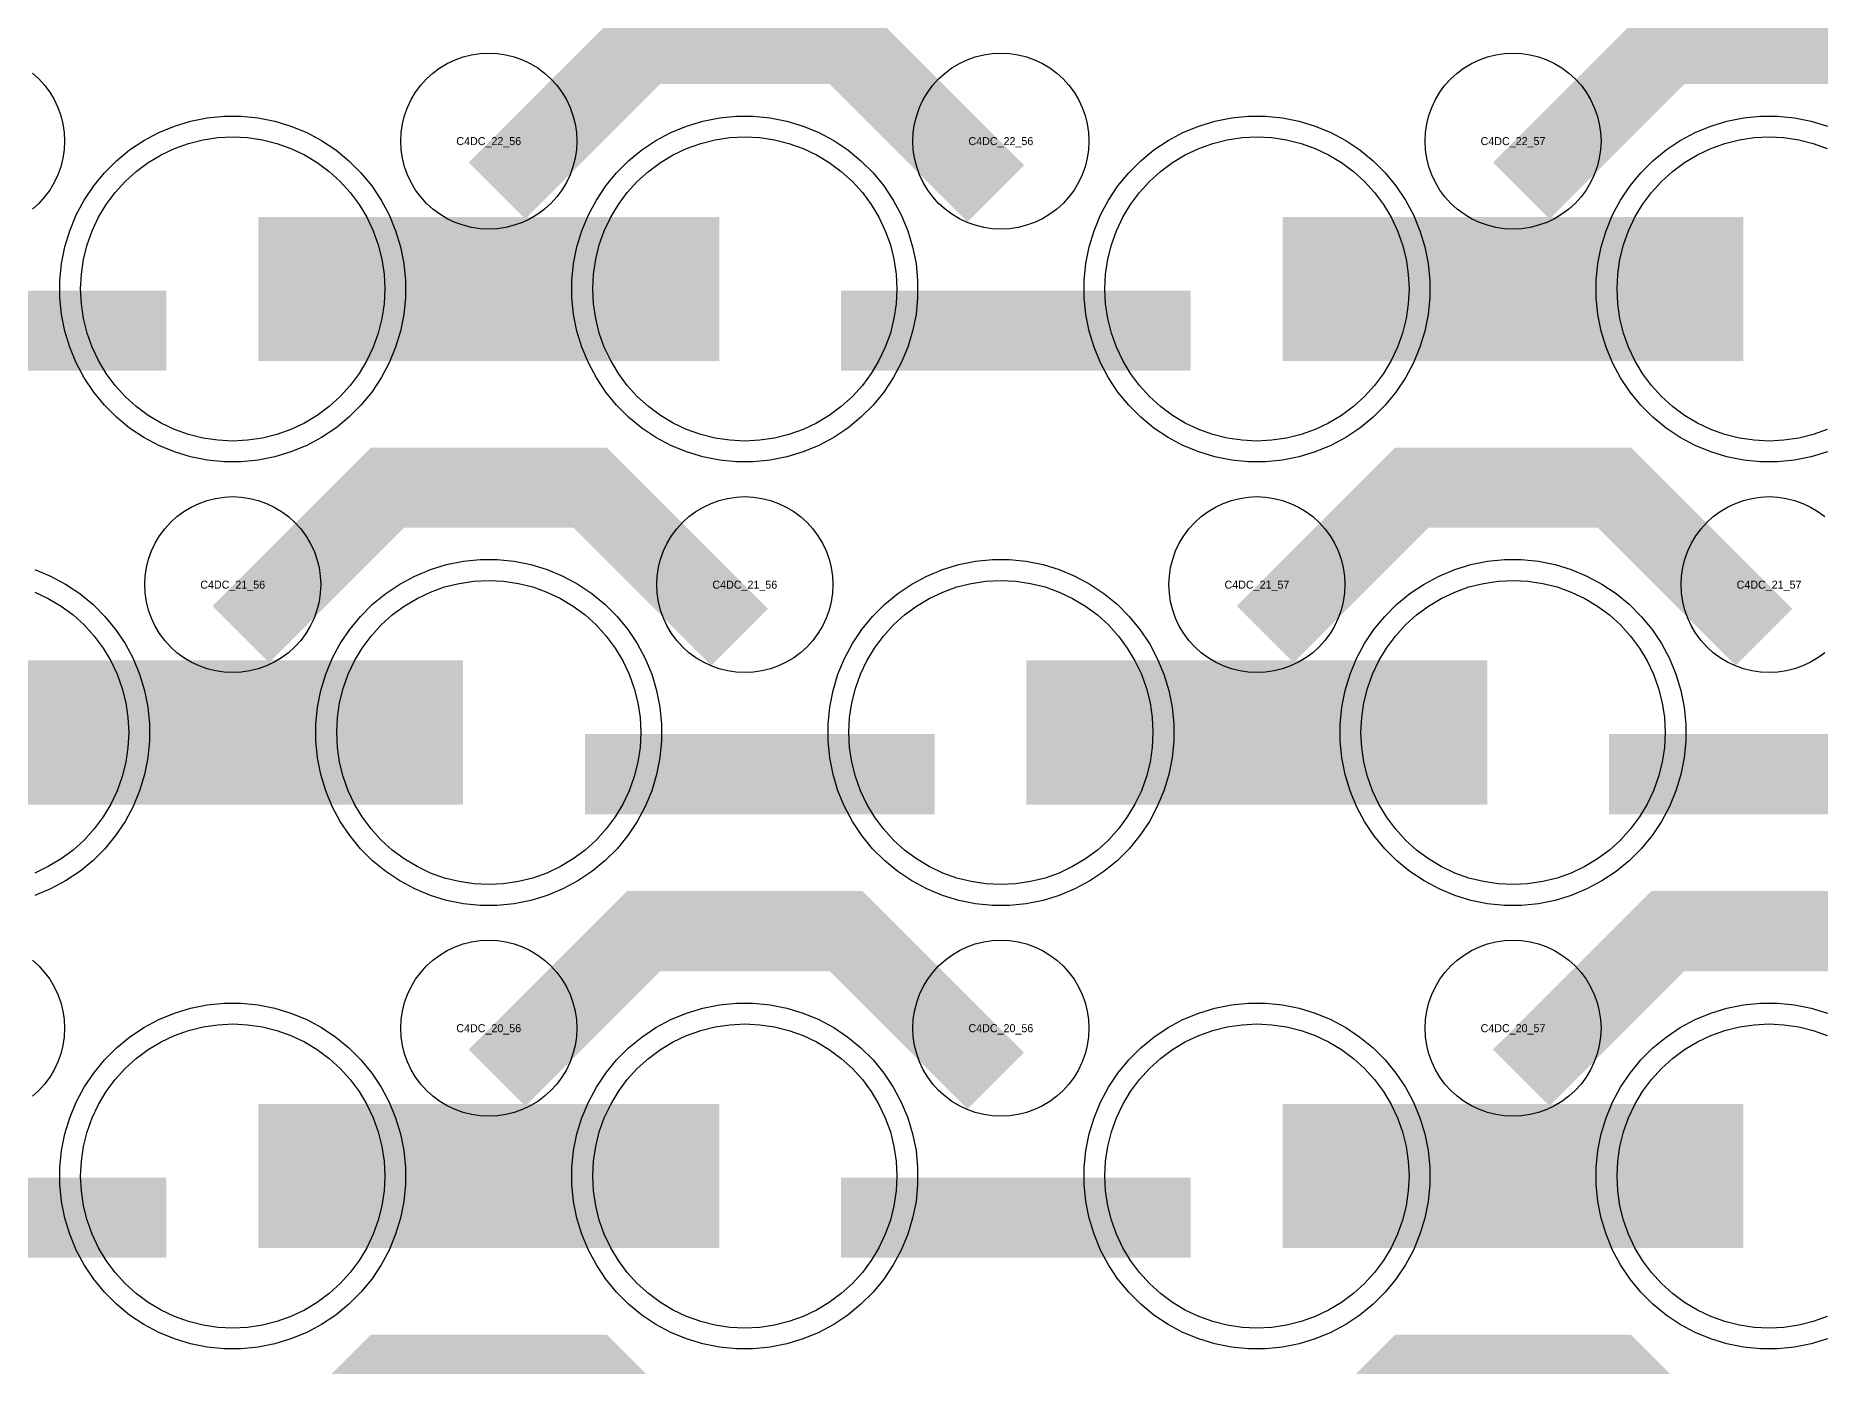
# Model space of a CAD drawing. Extents: x -11880 to 11880, y -14992 to 14992.
# Drawn here: x 5858 to 6416, y -12128 to -11712 of the extents above; entities that cross this region are included whole.
import ezdxf
from ezdxf.enums import TextEntityAlignment as Align

# ---------------------------------------------------------------- set-up
doc = ezdxf.new("R2010")
doc.units = 0
doc.header["$MEASUREMENT"] = 0
for name, color, linetype in [('GDS_775_DT_237', 138, 'CONTINUOUS'), ('RDL1_FS', 34, 'CONTINUOUS'), ('RDL_BS', 160, 'CONTINUOUS')]:
    doc.layers.add(name, color=color, linetype=linetype)

msp = doc.modelspace()

# ---------------------------------------------------------------- linework, layer by layer
at = {"layer": 'RDL1_FS'}
for points in [[(5920, -11838.664), (5915.343, -11838.435), (5910.732, -11837.751), (5906.209, -11836.619), (5901.819, -11835.047), (5897.605, -11833.055), (5893.605, -11830.657), (5889.86, -11827.879), (5886.406, -11824.749), (5883.276, -11821.295), (5880.498, -11817.55), (5878.1, -11813.55), (5876.108, -11809.336), (5874.536, -11804.946), (5873.404, -11800.423), (5872.72, -11795.812), (5872.491, -11791.155), (5872.72, -11786.498), (5873.404, -11781.887), (5874.536, -11777.364), (5876.108, -11772.974), (5878.1, -11768.76), (5880.498, -11764.76), (5883.276, -11761.015), (5886.406, -11757.561), (5889.86, -11754.431), (5893.605, -11751.653), (5897.605, -11749.255), (5901.819, -11747.263), (5906.209, -11745.691), (5910.732, -11744.559), (5915.343, -11743.875), (5920, -11743.646), (5924.657, -11743.875), (5929.268, -11744.559), (5933.791, -11745.691), (5938.181, -11747.263), (5942.395, -11749.255), (5946.395, -11751.653), (5950.14, -11754.431), (5953.594, -11757.561), (5956.724, -11761.015), (5959.502, -11764.76), (5961.9, -11768.76), (5963.892, -11772.974), (5965.464, -11777.364), (5966.596, -11781.887), (5967.28, -11786.498), (5967.509, -11791.155), (5967.28, -11795.812), (5966.596, -11800.423), (5965.464, -11804.946), (5963.892, -11809.336), (5961.9, -11813.55), (5959.502, -11817.55), (5956.724, -11821.295), (5953.594, -11824.749), (5950.14, -11827.879), (5946.395, -11830.657), (5942.395, -11833.055), (5938.181, -11835.047), (5933.791, -11836.619), (5929.268, -11837.751), (5924.657, -11838.435)], [(6080, -11838.664), (6075.343, -11838.435), (6070.732, -11837.751), (6066.209, -11836.619), (6061.819, -11835.047), (6057.605, -11833.055), (6053.605, -11830.657), (6049.86, -11827.879), (6046.406, -11824.749), (6043.276, -11821.295), (6040.498, -11817.55), (6038.1, -11813.55), (6036.108, -11809.336), (6034.536, -11804.946), (6033.404, -11800.423), (6032.72, -11795.812), (6032.491, -11791.155), (6032.72, -11786.498), (6033.404, -11781.887), (6034.536, -11777.364), (6036.108, -11772.974), (6038.1, -11768.76), (6040.498, -11764.76), (6043.276, -11761.015), (6046.406, -11757.561), (6049.86, -11754.431), (6053.605, -11751.653), (6057.605, -11749.255), (6061.819, -11747.263), (6066.209, -11745.691), (6070.732, -11744.559), (6075.343, -11743.875), (6080, -11743.646), (6084.657, -11743.875), (6089.268, -11744.559), (6093.791, -11745.691), (6098.181, -11747.263), (6102.395, -11749.255), (6106.395, -11751.653), (6110.14, -11754.431), (6113.594, -11757.561), (6116.724, -11761.015), (6119.502, -11764.76), (6121.9, -11768.76), (6123.892, -11772.974), (6125.464, -11777.364), (6126.596, -11781.887), (6127.28, -11786.498), (6127.509, -11791.155), (6127.28, -11795.812), (6126.596, -11800.423), (6125.464, -11804.946), (6123.892, -11809.336), (6121.9, -11813.55), (6119.502, -11817.55), (6116.724, -11821.295), (6113.594, -11824.749), (6110.14, -11827.879), (6106.395, -11830.657), (6102.395, -11833.055), (6098.181, -11835.047), (6093.791, -11836.619), (6089.268, -11837.751), (6084.657, -11838.435)], [(6240, -11838.664), (6235.343, -11838.435), (6230.732, -11837.751), (6226.209, -11836.619), (6221.819, -11835.047), (6217.605, -11833.055), (6213.605, -11830.657), (6209.86, -11827.879), (6206.406, -11824.749), (6203.276, -11821.295), (6200.498, -11817.55), (6198.1, -11813.55), (6196.108, -11809.336), (6194.536, -11804.946), (6193.404, -11800.423), (6192.72, -11795.812), (6192.491, -11791.155), (6192.72, -11786.498), (6193.404, -11781.887), (6194.536, -11777.364), (6196.108, -11772.974), (6198.1, -11768.76), (6200.498, -11764.76), (6203.276, -11761.015), (6206.406, -11757.561), (6209.86, -11754.431), (6213.605, -11751.653), (6217.605, -11749.255), (6221.819, -11747.263), (6226.209, -11745.691), (6230.732, -11744.559), (6235.343, -11743.875), (6240, -11743.646), (6244.657, -11743.875), (6249.268, -11744.559), (6253.791, -11745.691), (6258.181, -11747.263), (6262.395, -11749.255), (6266.395, -11751.653), (6270.14, -11754.431), (6273.594, -11757.561), (6276.724, -11761.015), (6279.502, -11764.76), (6281.9, -11768.76), (6283.892, -11772.974), (6285.464, -11777.364), (6286.596, -11781.887), (6287.28, -11786.498), (6287.509, -11791.155), (6287.28, -11795.812), (6286.596, -11800.423), (6285.464, -11804.946), (6283.892, -11809.336), (6281.9, -11813.55), (6279.502, -11817.55), (6276.724, -11821.295), (6273.594, -11824.749), (6270.14, -11827.879), (6266.395, -11830.657), (6262.395, -11833.055), (6258.181, -11835.047), (6253.791, -11836.619), (6249.268, -11837.751), (6244.657, -11838.435)], [(5920, -12115.794), (5915.343, -12115.565), (5910.732, -12114.881), (5906.209, -12113.749), (5901.819, -12112.177), (5897.605, -12110.185), (5893.605, -12107.787), (5889.86, -12105.009), (5886.406, -12101.879), (5883.276, -12098.425), (5880.498, -12094.68), (5878.1, -12090.68), (5876.108, -12086.466), (5874.536, -12082.076), (5873.404, -12077.553), (5872.72, -12072.942), (5872.491, -12068.285), (5872.72, -12063.628), (5873.404, -12059.017), (5874.536, -12054.494), (5876.108, -12050.104), (5878.1, -12045.89), (5880.498, -12041.89), (5883.276, -12038.145), (5886.406, -12034.691), (5889.86, -12031.561), (5893.605, -12028.783), (5897.605, -12026.385), (5901.819, -12024.393), (5906.209, -12022.821), (5910.732, -12021.689), (5915.343, -12021.005), (5920, -12020.776), (5924.657, -12021.005), (5929.268, -12021.689), (5933.791, -12022.821), (5938.181, -12024.393), (5942.395, -12026.385), (5946.395, -12028.783), (5950.14, -12031.561), (5953.594, -12034.691), (5956.724, -12038.145), (5959.502, -12041.89), (5961.9, -12045.89), (5963.892, -12050.104), (5965.464, -12054.494), (5966.596, -12059.017), (5967.28, -12063.628), (5967.509, -12068.285), (5967.28, -12072.942), (5966.596, -12077.553), (5965.464, -12082.076), (5963.892, -12086.466), (5961.9, -12090.68), (5959.502, -12094.68), (5956.724, -12098.425), (5953.594, -12101.879), (5950.14, -12105.009), (5946.395, -12107.787), (5942.395, -12110.185), (5938.181, -12112.177), (5933.791, -12113.749), (5929.268, -12114.881), (5924.657, -12115.565)], [(6080, -12115.794), (6075.343, -12115.565), (6070.732, -12114.881), (6066.209, -12113.749), (6061.819, -12112.177), (6057.605, -12110.185), (6053.605, -12107.787), (6049.86, -12105.009), (6046.406, -12101.879), (6043.276, -12098.425), (6040.498, -12094.68), (6038.1, -12090.68), (6036.108, -12086.466), (6034.536, -12082.076), (6033.404, -12077.553), (6032.72, -12072.942), (6032.491, -12068.285), (6032.72, -12063.628), (6033.404, -12059.017), (6034.536, -12054.494), (6036.108, -12050.104), (6038.1, -12045.89), (6040.498, -12041.89), (6043.276, -12038.145), (6046.406, -12034.691), (6049.86, -12031.561), (6053.605, -12028.783), (6057.605, -12026.385), (6061.819, -12024.393), (6066.209, -12022.821), (6070.732, -12021.689), (6075.343, -12021.005), (6080, -12020.776), (6084.657, -12021.005), (6089.268, -12021.689), (6093.791, -12022.821), (6098.181, -12024.393), (6102.395, -12026.385), (6106.395, -12028.783), (6110.14, -12031.561), (6113.594, -12034.691), (6116.724, -12038.145), (6119.502, -12041.89), (6121.9, -12045.89), (6123.892, -12050.104), (6125.464, -12054.494), (6126.596, -12059.017), (6127.28, -12063.628), (6127.509, -12068.285), (6127.28, -12072.942), (6126.596, -12077.553), (6125.464, -12082.076), (6123.892, -12086.466), (6121.9, -12090.68), (6119.502, -12094.68), (6116.724, -12098.425), (6113.594, -12101.879), (6110.14, -12105.009), (6106.395, -12107.787), (6102.395, -12110.185), (6098.181, -12112.177), (6093.791, -12113.749), (6089.268, -12114.881), (6084.657, -12115.565)], [(6240, -12115.794), (6235.343, -12115.565), (6230.732, -12114.881), (6226.209, -12113.749), (6221.819, -12112.177), (6217.605, -12110.185), (6213.605, -12107.787), (6209.86, -12105.009), (6206.406, -12101.879), (6203.276, -12098.425), (6200.498, -12094.68), (6198.1, -12090.68), (6196.108, -12086.466), (6194.536, -12082.076), (6193.404, -12077.553), (6192.72, -12072.942), (6192.491, -12068.285), (6192.72, -12063.628), (6193.404, -12059.017), (6194.536, -12054.494), (6196.108, -12050.104), (6198.1, -12045.89), (6200.498, -12041.89), (6203.276, -12038.145), (6206.406, -12034.691), (6209.86, -12031.561), (6213.605, -12028.783), (6217.605, -12026.385), (6221.819, -12024.393), (6226.209, -12022.821), (6230.732, -12021.689), (6235.343, -12021.005), (6240, -12020.776), (6244.657, -12021.005), (6249.268, -12021.689), (6253.791, -12022.821), (6258.181, -12024.393), (6262.395, -12026.385), (6266.395, -12028.783), (6270.14, -12031.561), (6273.594, -12034.691), (6276.724, -12038.145), (6279.502, -12041.89), (6281.9, -12045.89), (6283.892, -12050.104), (6285.464, -12054.494), (6286.596, -12059.017), (6287.28, -12063.628), (6287.509, -12068.285), (6287.28, -12072.942), (6286.596, -12077.553), (6285.464, -12082.076), (6283.892, -12086.466), (6281.9, -12090.68), (6279.502, -12094.68), (6276.724, -12098.425), (6273.594, -12101.879), (6270.14, -12105.009), (6266.395, -12107.787), (6262.395, -12110.185), (6258.181, -12112.177), (6253.791, -12113.749), (6249.268, -12114.881), (6244.657, -12115.565)]]:
    msp.add_lwpolyline(points, close=True, dxfattribs=at)
for points in [[(6418.181, -11835.047), (6413.791, -11836.619), (6409.268, -11837.751), (6404.657, -11838.435), (6400, -11838.664), (6395.343, -11838.435), (6390.732, -11837.751), (6386.209, -11836.619), (6381.819, -11835.047), (6377.605, -11833.055), (6373.605, -11830.657), (6369.86, -11827.879), (6366.406, -11824.749), (6363.276, -11821.295), (6360.498, -11817.55), (6358.1, -11813.55), (6356.108, -11809.336), (6354.536, -11804.946), (6353.404, -11800.423), (6352.72, -11795.812), (6352.491, -11791.155), (6352.72, -11786.498), (6353.404, -11781.887), (6354.536, -11777.364), (6356.108, -11772.974), (6358.1, -11768.76), (6360.498, -11764.76), (6363.276, -11761.015), (6366.406, -11757.561), (6369.86, -11754.431), (6373.605, -11751.653), (6377.605, -11749.255), (6381.819, -11747.263), (6386.209, -11745.691), (6390.732, -11744.559), (6395.343, -11743.875), (6400, -11743.646), (6404.657, -11743.875), (6409.268, -11744.559), (6413.791, -11745.691), (6418.181, -11747.263)], [(6418.181, -12112.177), (6413.791, -12113.749), (6409.268, -12114.881), (6404.657, -12115.565), (6400, -12115.794), (6395.343, -12115.565), (6390.732, -12114.881), (6386.209, -12113.749), (6381.819, -12112.177), (6377.605, -12110.185), (6373.605, -12107.787), (6369.86, -12105.009), (6366.406, -12101.879), (6363.276, -12098.425), (6360.498, -12094.68), (6358.1, -12090.68), (6356.108, -12086.466), (6354.536, -12082.076), (6353.404, -12077.553), (6352.72, -12072.942), (6352.491, -12068.285), (6352.72, -12063.628), (6353.404, -12059.017), (6354.536, -12054.494), (6356.108, -12050.104), (6358.1, -12045.89), (6360.498, -12041.89), (6363.276, -12038.145), (6366.406, -12034.691), (6369.86, -12031.561), (6373.605, -12028.783), (6377.605, -12026.385), (6381.819, -12024.393), (6386.209, -12022.821), (6390.732, -12021.689), (6395.343, -12021.005), (6400, -12020.776), (6404.657, -12021.005), (6409.268, -12021.689), (6413.791, -12022.821), (6418.181, -12024.393)]]:
    msp.add_lwpolyline(points, dxfattribs=at)
for points in [[(5928.002, -11791.155, 45, 45, 0), (6000.002, -11791.155, 45, 45, 0)], [(6000.002, -11791.155, 45, 45, 0), (6072.002, -11791.155, 45, 45, 0)], [(6248.002, -11791.155, 45, 45, 0), (6320.002, -11791.155, 45, 45, 0)], [(6320.002, -11791.155, 45, 45, 0), (6392.002, -11791.155, 45, 45, 0)], [(5928.002, -12068.285, 45, 45, 0), (6000.002, -12068.285, 45, 45, 0)], [(6000.002, -12068.285, 45, 45, 0), (6072.002, -12068.285, 45, 45, 0)], [(6248.002, -12068.285, 45, 45, 0), (6320.002, -12068.285, 45, 45, 0)], [(6320.002, -12068.285, 45, 45, 0), (6392.002, -12068.285, 45, 45, 0)]]:
    msp.add_lwpolyline(points, format="xyseb", dxfattribs=at)
at = {"layer": 'RDL1_FS', "color": 241, "true_color": 0xf7abae}
msp.add_lwpolyline([(5858.181, -11885.828), (5862.395, -11887.82), (5866.395, -11890.218), (5870.14, -11892.996), (5873.594, -11896.126), (5876.724, -11899.58), (5879.502, -11903.325), (5881.9, -11907.325), (5883.892, -11911.539), (5885.464, -11915.929), (5886.596, -11920.452), (5887.28, -11925.063), (5887.509, -11929.72), (5887.28, -11934.377), (5886.596, -11938.988), (5885.464, -11943.511), (5883.892, -11947.901), (5881.9, -11952.115), (5879.502, -11956.115), (5876.724, -11959.86), (5873.594, -11963.314), (5870.14, -11966.444), (5866.395, -11969.222), (5862.395, -11971.62), (5858.181, -11973.612)], dxfattribs=at)
for points in [[(6000, -11977.229), (5995.343, -11977), (5990.732, -11976.316), (5986.209, -11975.184), (5981.819, -11973.612), (5977.605, -11971.62), (5973.605, -11969.222), (5969.86, -11966.444), (5966.406, -11963.314), (5963.276, -11959.86), (5960.498, -11956.115), (5958.1, -11952.115), (5956.108, -11947.901), (5954.536, -11943.511), (5953.404, -11938.988), (5952.72, -11934.377), (5952.491, -11929.72), (5952.72, -11925.063), (5953.404, -11920.452), (5954.536, -11915.929), (5956.108, -11911.539), (5958.1, -11907.325), (5960.498, -11903.325), (5963.276, -11899.58), (5966.406, -11896.126), (5969.86, -11892.996), (5973.605, -11890.218), (5977.605, -11887.82), (5981.819, -11885.828), (5986.209, -11884.256), (5990.732, -11883.124), (5995.343, -11882.44), (6000, -11882.211), (6004.657, -11882.44), (6009.268, -11883.124), (6013.791, -11884.256), (6018.181, -11885.828), (6022.395, -11887.82), (6026.395, -11890.218), (6030.14, -11892.996), (6033.594, -11896.126), (6036.724, -11899.58), (6039.502, -11903.325), (6041.9, -11907.325), (6043.892, -11911.539), (6045.464, -11915.929), (6046.596, -11920.452), (6047.28, -11925.063), (6047.509, -11929.72), (6047.28, -11934.377), (6046.596, -11938.988), (6045.464, -11943.511), (6043.892, -11947.901), (6041.9, -11952.115), (6039.502, -11956.115), (6036.724, -11959.86), (6033.594, -11963.314), (6030.14, -11966.444), (6026.395, -11969.222), (6022.395, -11971.62), (6018.181, -11973.612), (6013.791, -11975.184), (6009.268, -11976.316), (6004.657, -11977)], [(6160, -11977.229), (6155.343, -11977), (6150.732, -11976.316), (6146.209, -11975.184), (6141.819, -11973.612), (6137.605, -11971.62), (6133.605, -11969.222), (6129.86, -11966.444), (6126.406, -11963.314), (6123.276, -11959.86), (6120.498, -11956.115), (6118.1, -11952.115), (6116.108, -11947.901), (6114.536, -11943.511), (6113.404, -11938.988), (6112.72, -11934.377), (6112.491, -11929.72), (6112.72, -11925.063), (6113.404, -11920.452), (6114.536, -11915.929), (6116.108, -11911.539), (6118.1, -11907.325), (6120.498, -11903.325), (6123.276, -11899.58), (6126.406, -11896.126), (6129.86, -11892.996), (6133.605, -11890.218), (6137.605, -11887.82), (6141.819, -11885.828), (6146.209, -11884.256), (6150.732, -11883.124), (6155.343, -11882.44), (6160, -11882.211), (6164.657, -11882.44), (6169.268, -11883.124), (6173.791, -11884.256), (6178.181, -11885.828), (6182.395, -11887.82), (6186.395, -11890.218), (6190.14, -11892.996), (6193.594, -11896.126), (6196.724, -11899.58), (6199.502, -11903.325), (6201.9, -11907.325), (6203.892, -11911.539), (6205.464, -11915.929), (6206.596, -11920.452), (6207.28, -11925.063), (6207.509, -11929.72), (6207.28, -11934.377), (6206.596, -11938.988), (6205.464, -11943.511), (6203.892, -11947.901), (6201.9, -11952.115), (6199.502, -11956.115), (6196.724, -11959.86), (6193.594, -11963.314), (6190.14, -11966.444), (6186.395, -11969.222), (6182.395, -11971.62), (6178.181, -11973.612), (6173.791, -11975.184), (6169.268, -11976.316), (6164.657, -11977)], [(6320, -11977.229), (6315.343, -11977), (6310.732, -11976.316), (6306.209, -11975.184), (6301.819, -11973.612), (6297.605, -11971.62), (6293.605, -11969.222), (6289.86, -11966.444), (6286.406, -11963.314), (6283.276, -11959.86), (6280.498, -11956.115), (6278.1, -11952.115), (6276.108, -11947.901), (6274.536, -11943.511), (6273.404, -11938.988), (6272.72, -11934.377), (6272.491, -11929.72), (6272.72, -11925.063), (6273.404, -11920.452), (6274.536, -11915.929), (6276.108, -11911.539), (6278.1, -11907.325), (6280.498, -11903.325), (6283.276, -11899.58), (6286.406, -11896.126), (6289.86, -11892.996), (6293.605, -11890.218), (6297.605, -11887.82), (6301.819, -11885.828), (6306.209, -11884.256), (6310.732, -11883.124), (6315.343, -11882.44), (6320, -11882.211), (6324.657, -11882.44), (6329.268, -11883.124), (6333.791, -11884.256), (6338.181, -11885.828), (6342.395, -11887.82), (6346.395, -11890.218), (6350.14, -11892.996), (6353.594, -11896.126), (6356.724, -11899.58), (6359.502, -11903.325), (6361.9, -11907.325), (6363.892, -11911.539), (6365.464, -11915.929), (6366.596, -11920.452), (6367.28, -11925.063), (6367.509, -11929.72), (6367.28, -11934.377), (6366.596, -11938.988), (6365.464, -11943.511), (6363.892, -11947.901), (6361.9, -11952.115), (6359.502, -11956.115), (6356.724, -11959.86), (6353.594, -11963.314), (6350.14, -11966.444), (6346.395, -11969.222), (6342.395, -11971.62), (6338.181, -11973.612), (6333.791, -11975.184), (6329.268, -11976.316), (6324.657, -11977)]]:
    msp.add_lwpolyline(points, close=True, dxfattribs=at)
for points in [[(5848.002, -11929.72, 45, 45, 0), (5920.002, -11929.72, 45, 45, 0)], [(5920.002, -11929.72, 45, 45, 0), (5992.002, -11929.72, 45, 45, 0)], [(6168.002, -11929.72, 45, 45, 0), (6240.002, -11929.72, 45, 45, 0)], [(6240.002, -11929.72, 45, 45, 0), (6312.002, -11929.72, 45, 45, 0)]]:
    msp.add_lwpolyline(points, format="xyseb", dxfattribs=at)
at = {"layer": 'RDL_BS'}
for points in [[(6002.562, -11760.469, 25, 25, 0), (6048.377, -11714.654, 25, 25, 0), (6081.93, -11714.654, 25, 25, 0)], [(6158.401, -11761.368, 25, 25, 0), (6111.687, -11714.654, 25, 25, 0), (6081.929, -11714.654, 25, 25, 0)], [(6322.562, -11760.469, 25, 25, 0), (6368.377, -11714.654, 25, 25, 0), (6401.93, -11714.654, 25, 25, 0)], [(6478.401, -11761.368, 25, 25, 0), (6431.687, -11714.654, 25, 25, 0), (6401.929, -11714.654, 25, 25, 0)], [(5790.016, -11804.168, 25, 25, 0), (5899.281, -11804.168, 25, 25, 0)], [(6110.016, -11804.168, 25, 25, 0), (6219.281, -11804.168, 25, 25, 0)], [(5922.562, -11899.034, 25, 25, 0), (5968.377, -11853.219, 25, 25, 0), (6001.93, -11853.219, 25, 25, 0)], [(6078.401, -11899.933, 25, 25, 0), (6031.687, -11853.219, 25, 25, 0), (6001.929, -11853.219, 25, 25, 0)], [(6242.562, -11899.034, 25, 25, 0), (6288.377, -11853.219, 25, 25, 0), (6321.93, -11853.219, 25, 25, 0)], [(6398.401, -11899.933, 25, 25, 0), (6351.687, -11853.219, 25, 25, 0), (6321.929, -11853.219, 25, 25, 0)], [(6002.562, -12037.599, 25, 25, 0), (6048.377, -11991.784, 25, 25, 0), (6081.93, -11991.784, 25, 25, 0)], [(6158.401, -12038.498, 25, 25, 0), (6111.687, -11991.784, 25, 25, 0), (6081.929, -11991.784, 25, 25, 0)], [(6322.562, -12037.599, 25, 25, 0), (6368.377, -11991.784, 25, 25, 0), (6401.93, -11991.784, 25, 25, 0)], [(6478.401, -12038.498, 25, 25, 0), (6431.687, -11991.784, 25, 25, 0), (6401.929, -11991.784, 25, 25, 0)], [(5790.016, -12081.298, 25, 25, 0), (5899.281, -12081.298, 25, 25, 0)], [(6110.016, -12081.298, 25, 25, 0), (6219.281, -12081.298, 25, 25, 0)], [(5922.562, -12176.159, 25, 25, 0), (5968.377, -12130.344, 25, 25, 0), (6001.93, -12130.344, 25, 25, 0)], [(6078.401, -12177.058, 25, 25, 0), (6031.687, -12130.344, 25, 25, 0), (6001.929, -12130.344, 25, 25, 0)], [(6242.562, -12176.159, 25, 25, 0), (6288.377, -12130.344, 25, 25, 0), (6321.93, -12130.344, 25, 25, 0)], [(6398.401, -12177.058, 25, 25, 0), (6351.687, -12130.344, 25, 25, 0), (6321.929, -12130.344, 25, 25, 0)]]:
    msp.add_lwpolyline(points, format="xyseb", dxfattribs=at)
for points in [[(6000, -11772.461), (5997.307, -11772.329), (5994.635, -11771.933), (5992.016, -11771.276), (5989.481, -11770.369), (5987.044, -11769.217), (5984.72, -11767.824), (5982.557, -11766.221), (5980.558, -11764.409), (5978.746, -11762.41), (5977.143, -11760.247), (5975.75, -11757.923), (5974.598, -11755.486), (5973.691, -11752.951), (5973.034, -11750.332), (5972.638, -11747.66), (5972.506, -11744.967), (5972.638, -11742.274), (5973.034, -11739.602), (5973.691, -11736.983), (5974.598, -11734.448), (5975.75, -11732.011), (5977.143, -11729.687), (5978.746, -11727.524), (5980.558, -11725.525), (5982.557, -11723.713), (5984.72, -11722.11), (5987.044, -11720.717), (5989.481, -11719.565), (5992.016, -11718.658), (5994.635, -11718.001), (5997.307, -11717.605), (6000, -11717.473), (6002.693, -11717.605), (6005.365, -11718.001), (6007.984, -11718.658), (6010.519, -11719.565), (6012.956, -11720.717), (6015.28, -11722.11), (6017.443, -11723.713), (6019.442, -11725.525), (6021.254, -11727.524), (6022.857, -11729.687), (6024.25, -11732.011), (6025.402, -11734.448), (6026.309, -11736.983), (6026.966, -11739.602), (6027.362, -11742.274), (6027.494, -11744.967), (6027.362, -11747.66), (6026.966, -11750.332), (6026.309, -11752.951), (6025.402, -11755.486), (6024.25, -11757.923), (6022.857, -11760.247), (6021.254, -11762.41), (6019.442, -11764.409), (6017.443, -11766.221), (6015.28, -11767.824), (6012.956, -11769.217), (6010.519, -11770.369), (6007.984, -11771.276), (6005.365, -11771.933), (6002.693, -11772.329)], [(6160, -11772.461), (6157.307, -11772.329), (6154.635, -11771.933), (6152.016, -11771.276), (6149.481, -11770.369), (6147.044, -11769.217), (6144.72, -11767.824), (6142.557, -11766.221), (6140.558, -11764.409), (6138.746, -11762.41), (6137.143, -11760.247), (6135.75, -11757.923), (6134.598, -11755.486), (6133.691, -11752.951), (6133.034, -11750.332), (6132.638, -11747.66), (6132.506, -11744.967), (6132.638, -11742.274), (6133.034, -11739.602), (6133.691, -11736.983), (6134.598, -11734.448), (6135.75, -11732.011), (6137.143, -11729.687), (6138.746, -11727.524), (6140.558, -11725.525), (6142.557, -11723.713), (6144.72, -11722.11), (6147.044, -11720.717), (6149.481, -11719.565), (6152.016, -11718.658), (6154.635, -11718.001), (6157.307, -11717.605), (6160, -11717.473), (6162.693, -11717.605), (6165.365, -11718.001), (6167.984, -11718.658), (6170.519, -11719.565), (6172.956, -11720.717), (6175.28, -11722.11), (6177.443, -11723.713), (6179.442, -11725.525), (6181.254, -11727.524), (6182.857, -11729.687), (6184.25, -11732.011), (6185.402, -11734.448), (6186.309, -11736.983), (6186.966, -11739.602), (6187.362, -11742.274), (6187.494, -11744.967), (6187.362, -11747.66), (6186.966, -11750.332), (6186.309, -11752.951), (6185.402, -11755.486), (6184.25, -11757.923), (6182.857, -11760.247), (6181.254, -11762.41), (6179.442, -11764.409), (6177.443, -11766.221), (6175.28, -11767.824), (6172.956, -11769.217), (6170.519, -11770.369), (6167.984, -11771.276), (6165.365, -11771.933), (6162.693, -11772.329)], [(6320, -11772.461), (6317.307, -11772.329), (6314.635, -11771.933), (6312.016, -11771.276), (6309.481, -11770.369), (6307.044, -11769.217), (6304.72, -11767.824), (6302.557, -11766.221), (6300.558, -11764.409), (6298.746, -11762.41), (6297.143, -11760.247), (6295.75, -11757.923), (6294.598, -11755.486), (6293.691, -11752.951), (6293.034, -11750.332), (6292.638, -11747.66), (6292.506, -11744.967), (6292.638, -11742.274), (6293.034, -11739.602), (6293.691, -11736.983), (6294.598, -11734.448), (6295.75, -11732.011), (6297.143, -11729.687), (6298.746, -11727.524), (6300.558, -11725.525), (6302.557, -11723.713), (6304.72, -11722.11), (6307.044, -11720.717), (6309.481, -11719.565), (6312.016, -11718.658), (6314.635, -11718.001), (6317.307, -11717.605), (6320, -11717.473), (6322.693, -11717.605), (6325.365, -11718.001), (6327.984, -11718.658), (6330.519, -11719.565), (6332.956, -11720.717), (6335.28, -11722.11), (6337.443, -11723.713), (6339.442, -11725.525), (6341.254, -11727.524), (6342.857, -11729.687), (6344.25, -11732.011), (6345.402, -11734.448), (6346.309, -11736.983), (6346.966, -11739.602), (6347.362, -11742.274), (6347.494, -11744.967), (6347.362, -11747.66), (6346.966, -11750.332), (6346.309, -11752.951), (6345.402, -11755.486), (6344.25, -11757.923), (6342.857, -11760.247), (6341.254, -11762.41), (6339.442, -11764.409), (6337.443, -11766.221), (6335.28, -11767.824), (6332.956, -11769.217), (6330.519, -11770.369), (6327.984, -11771.276), (6325.365, -11771.933), (6322.693, -11772.329)], [(5917.356, -11845.155), (5912.062, -11844.638), (5906.835, -11843.592), (5901.795, -11842.061), (5896.885, -11840.03), (5892.223, -11837.538), (5887.809, -11834.591), (5883.708, -11831.229), (5879.926, -11827.447), (5876.564, -11823.346), (5873.617, -11818.932), (5871.125, -11814.27), (5869.094, -11809.36), (5867.563, -11804.32), (5866.517, -11799.093), (5866, -11793.799), (5866, -11788.511), (5866.517, -11783.217), (5867.563, -11777.99), (5869.094, -11772.95), (5871.125, -11768.04), (5873.617, -11763.378), (5876.564, -11758.964), (5879.926, -11754.863), (5883.708, -11751.081), (5887.809, -11747.719), (5892.223, -11744.772), (5896.885, -11742.28), (5901.795, -11740.249), (5906.835, -11738.718), (5912.062, -11737.672), (5917.356, -11737.155), (5922.644, -11737.155), (5927.938, -11737.672), (5933.165, -11738.718), (5938.205, -11740.249), (5943.115, -11742.28), (5947.777, -11744.772), (5952.191, -11747.719), (5956.292, -11751.081), (5960.074, -11754.863), (5963.436, -11758.964), (5966.383, -11763.378), (5968.875, -11768.04), (5970.906, -11772.95), (5972.437, -11777.99), (5973.483, -11783.217), (5974, -11788.511), (5974, -11793.799), (5973.483, -11799.093), (5972.437, -11804.32), (5970.906, -11809.36), (5968.875, -11814.27), (5966.383, -11818.932), (5963.436, -11823.346), (5960.074, -11827.447), (5956.292, -11831.229), (5952.191, -11834.591), (5947.777, -11837.538), (5943.115, -11840.03), (5938.205, -11842.061), (5933.165, -11843.592), (5927.938, -11844.638), (5922.644, -11845.155)], [(6077.356, -11845.155), (6072.062, -11844.638), (6066.835, -11843.592), (6061.795, -11842.061), (6056.885, -11840.03), (6052.223, -11837.538), (6047.809, -11834.591), (6043.708, -11831.229), (6039.926, -11827.447), (6036.564, -11823.346), (6033.617, -11818.932), (6031.125, -11814.27), (6029.094, -11809.36), (6027.563, -11804.32), (6026.517, -11799.093), (6026, -11793.799), (6026, -11788.511), (6026.517, -11783.217), (6027.563, -11777.99), (6029.094, -11772.95), (6031.125, -11768.04), (6033.617, -11763.378), (6036.564, -11758.964), (6039.926, -11754.863), (6043.708, -11751.081), (6047.809, -11747.719), (6052.223, -11744.772), (6056.885, -11742.28), (6061.795, -11740.249), (6066.835, -11738.718), (6072.062, -11737.672), (6077.356, -11737.155), (6082.644, -11737.155), (6087.938, -11737.672), (6093.165, -11738.718), (6098.205, -11740.249), (6103.115, -11742.28), (6107.777, -11744.772), (6112.191, -11747.719), (6116.292, -11751.081), (6120.074, -11754.863), (6123.436, -11758.964), (6126.383, -11763.378), (6128.875, -11768.04), (6130.906, -11772.95), (6132.437, -11777.99), (6133.483, -11783.217), (6134, -11788.511), (6134, -11793.799), (6133.483, -11799.093), (6132.437, -11804.32), (6130.906, -11809.36), (6128.875, -11814.27), (6126.383, -11818.932), (6123.436, -11823.346), (6120.074, -11827.447), (6116.292, -11831.229), (6112.191, -11834.591), (6107.777, -11837.538), (6103.115, -11840.03), (6098.205, -11842.061), (6093.165, -11843.592), (6087.938, -11844.638), (6082.644, -11845.155)], [(6237.356, -11845.155), (6232.062, -11844.638), (6226.835, -11843.592), (6221.795, -11842.061), (6216.885, -11840.03), (6212.223, -11837.538), (6207.809, -11834.591), (6203.708, -11831.229), (6199.926, -11827.447), (6196.564, -11823.346), (6193.617, -11818.932), (6191.125, -11814.27), (6189.094, -11809.36), (6187.563, -11804.32), (6186.517, -11799.093), (6186, -11793.799), (6186, -11788.511), (6186.517, -11783.217), (6187.563, -11777.99), (6189.094, -11772.95), (6191.125, -11768.04), (6193.617, -11763.378), (6196.564, -11758.964), (6199.926, -11754.863), (6203.708, -11751.081), (6207.809, -11747.719), (6212.223, -11744.772), (6216.885, -11742.28), (6221.795, -11740.249), (6226.835, -11738.718), (6232.062, -11737.672), (6237.356, -11737.155), (6242.644, -11737.155), (6247.938, -11737.672), (6253.165, -11738.718), (6258.205, -11740.249), (6263.115, -11742.28), (6267.777, -11744.772), (6272.191, -11747.719), (6276.292, -11751.081), (6280.074, -11754.863), (6283.436, -11758.964), (6286.383, -11763.378), (6288.875, -11768.04), (6290.906, -11772.95), (6292.437, -11777.99), (6293.483, -11783.217), (6294, -11788.511), (6294, -11793.799), (6293.483, -11799.093), (6292.437, -11804.32), (6290.906, -11809.36), (6288.875, -11814.27), (6286.383, -11818.932), (6283.436, -11823.346), (6280.074, -11827.447), (6276.292, -11831.229), (6272.191, -11834.591), (6267.777, -11837.538), (6263.115, -11840.03), (6258.205, -11842.061), (6253.165, -11843.592), (6247.938, -11844.638), (6242.644, -11845.155)], [(5920, -11911.026), (5917.307, -11910.894), (5914.635, -11910.498), (5912.016, -11909.841), (5909.481, -11908.934), (5907.044, -11907.782), (5904.72, -11906.389), (5902.557, -11904.786), (5900.558, -11902.974), (5898.746, -11900.975), (5897.143, -11898.812), (5895.75, -11896.488), (5894.598, -11894.051), (5893.691, -11891.516), (5893.034, -11888.897), (5892.638, -11886.225), (5892.506, -11883.532), (5892.638, -11880.839), (5893.034, -11878.167), (5893.691, -11875.548), (5894.598, -11873.013), (5895.75, -11870.576), (5897.143, -11868.252), (5898.746, -11866.089), (5900.558, -11864.09), (5902.557, -11862.278), (5904.72, -11860.675), (5907.044, -11859.282), (5909.481, -11858.13), (5912.016, -11857.223), (5914.635, -11856.566), (5917.307, -11856.17), (5920, -11856.038), (5922.693, -11856.17), (5925.365, -11856.566), (5927.984, -11857.223), (5930.519, -11858.13), (5932.956, -11859.282), (5935.28, -11860.675), (5937.443, -11862.278), (5939.442, -11864.09), (5941.254, -11866.089), (5942.857, -11868.252), (5944.25, -11870.576), (5945.402, -11873.013), (5946.309, -11875.548), (5946.966, -11878.167), (5947.362, -11880.839), (5947.494, -11883.532), (5947.362, -11886.225), (5946.966, -11888.897), (5946.309, -11891.516), (5945.402, -11894.051), (5944.25, -11896.488), (5942.857, -11898.812), (5941.254, -11900.975), (5939.442, -11902.974), (5937.443, -11904.786), (5935.28, -11906.389), (5932.956, -11907.782), (5930.519, -11908.934), (5927.984, -11909.841), (5925.365, -11910.498), (5922.693, -11910.894)], [(6080, -11911.026), (6077.307, -11910.894), (6074.635, -11910.498), (6072.016, -11909.841), (6069.481, -11908.934), (6067.044, -11907.782), (6064.72, -11906.389), (6062.557, -11904.786), (6060.558, -11902.974), (6058.746, -11900.975), (6057.143, -11898.812), (6055.75, -11896.488), (6054.598, -11894.051), (6053.691, -11891.516), (6053.034, -11888.897), (6052.638, -11886.225), (6052.506, -11883.532), (6052.638, -11880.839), (6053.034, -11878.167), (6053.691, -11875.548), (6054.598, -11873.013), (6055.75, -11870.576), (6057.143, -11868.252), (6058.746, -11866.089), (6060.558, -11864.09), (6062.557, -11862.278), (6064.72, -11860.675), (6067.044, -11859.282), (6069.481, -11858.13), (6072.016, -11857.223), (6074.635, -11856.566), (6077.307, -11856.17), (6080, -11856.038), (6082.693, -11856.17), (6085.365, -11856.566), (6087.984, -11857.223), (6090.519, -11858.13), (6092.956, -11859.282), (6095.28, -11860.675), (6097.443, -11862.278), (6099.442, -11864.09), (6101.254, -11866.089), (6102.857, -11868.252), (6104.25, -11870.576), (6105.402, -11873.013), (6106.309, -11875.548), (6106.966, -11878.167), (6107.362, -11880.839), (6107.494, -11883.532), (6107.362, -11886.225), (6106.966, -11888.897), (6106.309, -11891.516), (6105.402, -11894.051), (6104.25, -11896.488), (6102.857, -11898.812), (6101.254, -11900.975), (6099.442, -11902.974), (6097.443, -11904.786), (6095.28, -11906.389), (6092.956, -11907.782), (6090.519, -11908.934), (6087.984, -11909.841), (6085.365, -11910.498), (6082.693, -11910.894)], [(6240, -11911.026), (6237.307, -11910.894), (6234.635, -11910.498), (6232.016, -11909.841), (6229.481, -11908.934), (6227.044, -11907.782), (6224.72, -11906.389), (6222.557, -11904.786), (6220.558, -11902.974), (6218.746, -11900.975), (6217.143, -11898.812), (6215.75, -11896.488), (6214.598, -11894.051), (6213.691, -11891.516), (6213.034, -11888.897), (6212.638, -11886.225), (6212.506, -11883.532), (6212.638, -11880.839), (6213.034, -11878.167), (6213.691, -11875.548), (6214.598, -11873.013), (6215.75, -11870.576), (6217.143, -11868.252), (6218.746, -11866.089), (6220.558, -11864.09), (6222.557, -11862.278), (6224.72, -11860.675), (6227.044, -11859.282), (6229.481, -11858.13), (6232.016, -11857.223), (6234.635, -11856.566), (6237.307, -11856.17), (6240, -11856.038), (6242.693, -11856.17), (6245.365, -11856.566), (6247.984, -11857.223), (6250.519, -11858.13), (6252.956, -11859.282), (6255.28, -11860.675), (6257.443, -11862.278), (6259.442, -11864.09), (6261.254, -11866.089), (6262.857, -11868.252), (6264.25, -11870.576), (6265.402, -11873.013), (6266.309, -11875.548), (6266.966, -11878.167), (6267.362, -11880.839), (6267.494, -11883.532), (6267.362, -11886.225), (6266.966, -11888.897), (6266.309, -11891.516), (6265.402, -11894.051), (6264.25, -11896.488), (6262.857, -11898.812), (6261.254, -11900.975), (6259.442, -11902.974), (6257.443, -11904.786), (6255.28, -11906.389), (6252.956, -11907.782), (6250.519, -11908.934), (6247.984, -11909.841), (6245.365, -11910.498), (6242.693, -11910.894)], [(6000, -12049.591), (5997.307, -12049.459), (5994.635, -12049.063), (5992.016, -12048.406), (5989.481, -12047.499), (5987.044, -12046.347), (5984.72, -12044.954), (5982.557, -12043.351), (5980.558, -12041.539), (5978.746, -12039.54), (5977.143, -12037.377), (5975.75, -12035.053), (5974.598, -12032.616), (5973.691, -12030.081), (5973.034, -12027.462), (5972.638, -12024.79), (5972.506, -12022.097), (5972.638, -12019.404), (5973.034, -12016.732), (5973.691, -12014.113), (5974.598, -12011.578), (5975.75, -12009.141), (5977.143, -12006.817), (5978.746, -12004.654), (5980.558, -12002.655), (5982.557, -12000.843), (5984.72, -11999.24), (5987.044, -11997.847), (5989.481, -11996.695), (5992.016, -11995.788), (5994.635, -11995.131), (5997.307, -11994.735), (6000, -11994.603), (6002.693, -11994.735), (6005.365, -11995.131), (6007.984, -11995.788), (6010.519, -11996.695), (6012.956, -11997.847), (6015.28, -11999.24), (6017.443, -12000.843), (6019.442, -12002.655), (6021.254, -12004.654), (6022.857, -12006.817), (6024.25, -12009.141), (6025.402, -12011.578), (6026.309, -12014.113), (6026.966, -12016.732), (6027.362, -12019.404), (6027.494, -12022.097), (6027.362, -12024.79), (6026.966, -12027.462), (6026.309, -12030.081), (6025.402, -12032.616), (6024.25, -12035.053), (6022.857, -12037.377), (6021.254, -12039.54), (6019.442, -12041.539), (6017.443, -12043.351), (6015.28, -12044.954), (6012.956, -12046.347), (6010.519, -12047.499), (6007.984, -12048.406), (6005.365, -12049.063), (6002.693, -12049.459)], [(6160, -12049.591), (6157.307, -12049.459), (6154.635, -12049.063), (6152.016, -12048.406), (6149.481, -12047.499), (6147.044, -12046.347), (6144.72, -12044.954), (6142.557, -12043.351), (6140.558, -12041.539), (6138.746, -12039.54), (6137.143, -12037.377), (6135.75, -12035.053), (6134.598, -12032.616), (6133.691, -12030.081), (6133.034, -12027.462), (6132.638, -12024.79), (6132.506, -12022.097), (6132.638, -12019.404), (6133.034, -12016.732), (6133.691, -12014.113), (6134.598, -12011.578), (6135.75, -12009.141), (6137.143, -12006.817), (6138.746, -12004.654), (6140.558, -12002.655), (6142.557, -12000.843), (6144.72, -11999.24), (6147.044, -11997.847), (6149.481, -11996.695), (6152.016, -11995.788), (6154.635, -11995.131), (6157.307, -11994.735), (6160, -11994.603), (6162.693, -11994.735), (6165.365, -11995.131), (6167.984, -11995.788), (6170.519, -11996.695), (6172.956, -11997.847), (6175.28, -11999.24), (6177.443, -12000.843), (6179.442, -12002.655), (6181.254, -12004.654), (6182.857, -12006.817), (6184.25, -12009.141), (6185.402, -12011.578), (6186.309, -12014.113), (6186.966, -12016.732), (6187.362, -12019.404), (6187.494, -12022.097), (6187.362, -12024.79), (6186.966, -12027.462), (6186.309, -12030.081), (6185.402, -12032.616), (6184.25, -12035.053), (6182.857, -12037.377), (6181.254, -12039.54), (6179.442, -12041.539), (6177.443, -12043.351), (6175.28, -12044.954), (6172.956, -12046.347), (6170.519, -12047.499), (6167.984, -12048.406), (6165.365, -12049.063), (6162.693, -12049.459)], [(6320, -12049.591), (6317.307, -12049.459), (6314.635, -12049.063), (6312.016, -12048.406), (6309.481, -12047.499), (6307.044, -12046.347), (6304.72, -12044.954), (6302.557, -12043.351), (6300.558, -12041.539), (6298.746, -12039.54), (6297.143, -12037.377), (6295.75, -12035.053), (6294.598, -12032.616), (6293.691, -12030.081), (6293.034, -12027.462), (6292.638, -12024.79), (6292.506, -12022.097), (6292.638, -12019.404), (6293.034, -12016.732), (6293.691, -12014.113), (6294.598, -12011.578), (6295.75, -12009.141), (6297.143, -12006.817), (6298.746, -12004.654), (6300.558, -12002.655), (6302.557, -12000.843), (6304.72, -11999.24), (6307.044, -11997.847), (6309.481, -11996.695), (6312.016, -11995.788), (6314.635, -11995.131), (6317.307, -11994.735), (6320, -11994.603), (6322.693, -11994.735), (6325.365, -11995.131), (6327.984, -11995.788), (6330.519, -11996.695), (6332.956, -11997.847), (6335.28, -11999.24), (6337.443, -12000.843), (6339.442, -12002.655), (6341.254, -12004.654), (6342.857, -12006.817), (6344.25, -12009.141), (6345.402, -12011.578), (6346.309, -12014.113), (6346.966, -12016.732), (6347.362, -12019.404), (6347.494, -12022.097), (6347.362, -12024.79), (6346.966, -12027.462), (6346.309, -12030.081), (6345.402, -12032.616), (6344.25, -12035.053), (6342.857, -12037.377), (6341.254, -12039.54), (6339.442, -12041.539), (6337.443, -12043.351), (6335.28, -12044.954), (6332.956, -12046.347), (6330.519, -12047.499), (6327.984, -12048.406), (6325.365, -12049.063), (6322.693, -12049.459)], [(5917.356, -12122.285), (5912.062, -12121.768), (5906.835, -12120.722), (5901.795, -12119.191), (5896.885, -12117.16), (5892.223, -12114.668), (5887.809, -12111.721), (5883.708, -12108.359), (5879.926, -12104.577), (5876.564, -12100.476), (5873.617, -12096.062), (5871.125, -12091.4), (5869.094, -12086.49), (5867.563, -12081.45), (5866.517, -12076.223), (5866, -12070.929), (5866, -12065.641), (5866.517, -12060.347), (5867.563, -12055.12), (5869.094, -12050.08), (5871.125, -12045.17), (5873.617, -12040.508), (5876.564, -12036.094), (5879.926, -12031.993), (5883.708, -12028.211), (5887.809, -12024.849), (5892.223, -12021.902), (5896.885, -12019.41), (5901.795, -12017.379), (5906.835, -12015.848), (5912.062, -12014.802), (5917.356, -12014.285), (5922.644, -12014.285), (5927.938, -12014.802), (5933.165, -12015.848), (5938.205, -12017.379), (5943.115, -12019.41), (5947.777, -12021.902), (5952.191, -12024.849), (5956.292, -12028.211), (5960.074, -12031.993), (5963.436, -12036.094), (5966.383, -12040.508), (5968.875, -12045.17), (5970.906, -12050.08), (5972.437, -12055.12), (5973.483, -12060.347), (5974, -12065.641), (5974, -12070.929), (5973.483, -12076.223), (5972.437, -12081.45), (5970.906, -12086.49), (5968.875, -12091.4), (5966.383, -12096.062), (5963.436, -12100.476), (5960.074, -12104.577), (5956.292, -12108.359), (5952.191, -12111.721), (5947.777, -12114.668), (5943.115, -12117.16), (5938.205, -12119.191), (5933.165, -12120.722), (5927.938, -12121.768), (5922.644, -12122.285)], [(6077.356, -12122.285), (6072.062, -12121.768), (6066.835, -12120.722), (6061.795, -12119.191), (6056.885, -12117.16), (6052.223, -12114.668), (6047.809, -12111.721), (6043.708, -12108.359), (6039.926, -12104.577), (6036.564, -12100.476), (6033.617, -12096.062), (6031.125, -12091.4), (6029.094, -12086.49), (6027.563, -12081.45), (6026.517, -12076.223), (6026, -12070.929), (6026, -12065.641), (6026.517, -12060.347), (6027.563, -12055.12), (6029.094, -12050.08), (6031.125, -12045.17), (6033.617, -12040.508), (6036.564, -12036.094), (6039.926, -12031.993), (6043.708, -12028.211), (6047.809, -12024.849), (6052.223, -12021.902), (6056.885, -12019.41), (6061.795, -12017.379), (6066.835, -12015.848), (6072.062, -12014.802), (6077.356, -12014.285), (6082.644, -12014.285), (6087.938, -12014.802), (6093.165, -12015.848), (6098.205, -12017.379), (6103.115, -12019.41), (6107.777, -12021.902), (6112.191, -12024.849), (6116.292, -12028.211), (6120.074, -12031.993), (6123.436, -12036.094), (6126.383, -12040.508), (6128.875, -12045.17), (6130.906, -12050.08), (6132.437, -12055.12), (6133.483, -12060.347), (6134, -12065.641), (6134, -12070.929), (6133.483, -12076.223), (6132.437, -12081.45), (6130.906, -12086.49), (6128.875, -12091.4), (6126.383, -12096.062), (6123.436, -12100.476), (6120.074, -12104.577), (6116.292, -12108.359), (6112.191, -12111.721), (6107.777, -12114.668), (6103.115, -12117.16), (6098.205, -12119.191), (6093.165, -12120.722), (6087.938, -12121.768), (6082.644, -12122.285)], [(6237.356, -12122.285), (6232.062, -12121.768), (6226.835, -12120.722), (6221.795, -12119.191), (6216.885, -12117.16), (6212.223, -12114.668), (6207.809, -12111.721), (6203.708, -12108.359), (6199.926, -12104.577), (6196.564, -12100.476), (6193.617, -12096.062), (6191.125, -12091.4), (6189.094, -12086.49), (6187.563, -12081.45), (6186.517, -12076.223), (6186, -12070.929), (6186, -12065.641), (6186.517, -12060.347), (6187.563, -12055.12), (6189.094, -12050.08), (6191.125, -12045.17), (6193.617, -12040.508), (6196.564, -12036.094), (6199.926, -12031.993), (6203.708, -12028.211), (6207.809, -12024.849), (6212.223, -12021.902), (6216.885, -12019.41), (6221.795, -12017.379), (6226.835, -12015.848), (6232.062, -12014.802), (6237.356, -12014.285), (6242.644, -12014.285), (6247.938, -12014.802), (6253.165, -12015.848), (6258.205, -12017.379), (6263.115, -12019.41), (6267.777, -12021.902), (6272.191, -12024.849), (6276.292, -12028.211), (6280.074, -12031.993), (6283.436, -12036.094), (6286.383, -12040.508), (6288.875, -12045.17), (6290.906, -12050.08), (6292.437, -12055.12), (6293.483, -12060.347), (6294, -12065.641), (6294, -12070.929), (6293.483, -12076.223), (6292.437, -12081.45), (6290.906, -12086.49), (6288.875, -12091.4), (6286.383, -12096.062), (6283.436, -12100.476), (6280.074, -12104.577), (6276.292, -12108.359), (6272.191, -12111.721), (6267.777, -12114.668), (6263.115, -12117.16), (6258.205, -12119.191), (6253.165, -12120.722), (6247.938, -12121.768), (6242.644, -12122.285)]]:
    msp.add_lwpolyline(points, close=True, dxfattribs=at)
for points in [[(5857.443, -11723.713), (5859.442, -11725.525), (5861.254, -11727.524), (5862.857, -11729.687), (5864.25, -11732.011), (5865.402, -11734.448), (5866.309, -11736.983), (5866.966, -11739.602), (5867.362, -11742.274), (5867.494, -11744.967), (5867.362, -11747.66), (5866.966, -11750.332), (5866.309, -11752.951), (5865.402, -11755.486), (5864.25, -11757.923), (5862.857, -11760.247), (5861.254, -11762.41), (5859.442, -11764.409), (5857.443, -11766.221)], [(6418.205, -11842.061), (6413.165, -11843.592), (6407.938, -11844.638), (6402.644, -11845.155), (6397.356, -11845.155), (6392.062, -11844.638), (6386.835, -11843.592), (6381.795, -11842.061), (6376.885, -11840.03), (6372.223, -11837.538), (6367.809, -11834.591), (6363.708, -11831.229), (6359.926, -11827.447), (6356.564, -11823.346), (6353.617, -11818.932), (6351.125, -11814.27), (6349.094, -11809.36), (6347.563, -11804.32), (6346.517, -11799.093), (6346, -11793.799), (6346, -11788.511), (6346.517, -11783.217), (6347.563, -11777.99), (6349.094, -11772.95), (6351.125, -11768.04), (6353.617, -11763.378), (6356.564, -11758.964), (6359.926, -11754.863), (6363.708, -11751.081), (6367.809, -11747.719), (6372.223, -11744.772), (6376.885, -11742.28), (6381.795, -11740.249), (6386.835, -11738.718), (6392.062, -11737.672), (6397.356, -11737.155), (6402.644, -11737.155), (6407.938, -11737.672), (6413.165, -11738.718), (6418.205, -11740.249)], [(6417.443, -11904.786), (6415.28, -11906.389), (6412.956, -11907.782), (6410.519, -11908.934), (6407.984, -11909.841), (6405.365, -11910.498), (6402.693, -11910.894), (6400, -11911.026), (6397.307, -11910.894), (6394.635, -11910.498), (6392.016, -11909.841), (6389.481, -11908.934), (6387.044, -11907.782), (6384.72, -11906.389), (6382.557, -11904.786), (6380.558, -11902.974), (6378.746, -11900.975), (6377.143, -11898.812), (6375.75, -11896.488), (6374.598, -11894.051), (6373.691, -11891.516), (6373.034, -11888.897), (6372.638, -11886.225), (6372.506, -11883.532), (6372.638, -11880.839), (6373.034, -11878.167), (6373.691, -11875.548), (6374.598, -11873.013), (6375.75, -11870.576), (6377.143, -11868.252), (6378.746, -11866.089), (6380.558, -11864.09), (6382.557, -11862.278), (6384.72, -11860.675), (6387.044, -11859.282), (6389.481, -11858.13), (6392.016, -11857.223), (6394.635, -11856.566), (6397.307, -11856.17), (6400, -11856.038), (6402.693, -11856.17), (6405.365, -11856.566), (6407.984, -11857.223), (6410.519, -11858.13), (6412.956, -11859.282), (6415.28, -11860.675), (6417.443, -11862.278)], [(5857.443, -12000.843), (5859.442, -12002.655), (5861.254, -12004.654), (5862.857, -12006.817), (5864.25, -12009.141), (5865.402, -12011.578), (5866.309, -12014.113), (5866.966, -12016.732), (5867.362, -12019.404), (5867.494, -12022.097), (5867.362, -12024.79), (5866.966, -12027.462), (5866.309, -12030.081), (5865.402, -12032.616), (5864.25, -12035.053), (5862.857, -12037.377), (5861.254, -12039.54), (5859.442, -12041.539), (5857.443, -12043.351)], [(6418.205, -12119.191), (6413.165, -12120.722), (6407.938, -12121.768), (6402.644, -12122.285), (6397.356, -12122.285), (6392.062, -12121.768), (6386.835, -12120.722), (6381.795, -12119.191), (6376.885, -12117.16), (6372.223, -12114.668), (6367.809, -12111.721), (6363.708, -12108.359), (6359.926, -12104.577), (6356.564, -12100.476), (6353.617, -12096.062), (6351.125, -12091.4), (6349.094, -12086.49), (6347.563, -12081.45), (6346.517, -12076.223), (6346, -12070.929), (6346, -12065.641), (6346.517, -12060.347), (6347.563, -12055.12), (6349.094, -12050.08), (6351.125, -12045.17), (6353.617, -12040.508), (6356.564, -12036.094), (6359.926, -12031.993), (6363.708, -12028.211), (6367.809, -12024.849), (6372.223, -12021.902), (6376.885, -12019.41), (6381.795, -12017.379), (6386.835, -12015.848), (6392.062, -12014.802), (6397.356, -12014.285), (6402.644, -12014.285), (6407.938, -12014.802), (6413.165, -12015.848), (6418.205, -12017.379)]]:
    msp.add_lwpolyline(points, dxfattribs=at)
at = {"layer": 'RDL_BS', "color": 241, "true_color": 0xf7abae}
for points in [[(5997.356, -11983.72), (5992.062, -11983.203), (5986.835, -11982.157), (5981.795, -11980.626), (5976.885, -11978.595), (5972.223, -11976.103), (5967.809, -11973.156), (5963.708, -11969.794), (5959.926, -11966.012), (5956.564, -11961.911), (5953.617, -11957.497), (5951.125, -11952.835), (5949.094, -11947.925), (5947.563, -11942.885), (5946.517, -11937.658), (5946, -11932.364), (5946, -11927.076), (5946.517, -11921.782), (5947.563, -11916.555), (5949.094, -11911.515), (5951.125, -11906.605), (5953.617, -11901.943), (5956.564, -11897.529), (5959.926, -11893.428), (5963.708, -11889.646), (5967.809, -11886.284), (5972.223, -11883.337), (5976.885, -11880.845), (5981.795, -11878.814), (5986.835, -11877.283), (5992.062, -11876.237), (5997.356, -11875.72), (6002.644, -11875.72), (6007.938, -11876.237), (6013.165, -11877.283), (6018.205, -11878.814), (6023.115, -11880.845), (6027.777, -11883.337), (6032.191, -11886.284), (6036.292, -11889.646), (6040.074, -11893.428), (6043.436, -11897.529), (6046.383, -11901.943), (6048.875, -11906.605), (6050.906, -11911.515), (6052.437, -11916.555), (6053.483, -11921.782), (6054, -11927.076), (6054, -11932.364), (6053.483, -11937.658), (6052.437, -11942.885), (6050.906, -11947.925), (6048.875, -11952.835), (6046.383, -11957.497), (6043.436, -11961.911), (6040.074, -11966.012), (6036.292, -11969.794), (6032.191, -11973.156), (6027.777, -11976.103), (6023.115, -11978.595), (6018.205, -11980.626), (6013.165, -11982.157), (6007.938, -11983.203), (6002.644, -11983.72)], [(6157.356, -11983.72), (6152.062, -11983.203), (6146.835, -11982.157), (6141.795, -11980.626), (6136.885, -11978.595), (6132.223, -11976.103), (6127.809, -11973.156), (6123.708, -11969.794), (6119.926, -11966.012), (6116.564, -11961.911), (6113.617, -11957.497), (6111.125, -11952.835), (6109.094, -11947.925), (6107.563, -11942.885), (6106.517, -11937.658), (6106, -11932.364), (6106, -11927.076), (6106.517, -11921.782), (6107.563, -11916.555), (6109.094, -11911.515), (6111.125, -11906.605), (6113.617, -11901.943), (6116.564, -11897.529), (6119.926, -11893.428), (6123.708, -11889.646), (6127.809, -11886.284), (6132.223, -11883.337), (6136.885, -11880.845), (6141.795, -11878.814), (6146.835, -11877.283), (6152.062, -11876.237), (6157.356, -11875.72), (6162.644, -11875.72), (6167.938, -11876.237), (6173.165, -11877.283), (6178.205, -11878.814), (6183.115, -11880.845), (6187.777, -11883.337), (6192.191, -11886.284), (6196.292, -11889.646), (6200.074, -11893.428), (6203.436, -11897.529), (6206.383, -11901.943), (6208.875, -11906.605), (6210.906, -11911.515), (6212.437, -11916.555), (6213.483, -11921.782), (6214, -11927.076), (6214, -11932.364), (6213.483, -11937.658), (6212.437, -11942.885), (6210.906, -11947.925), (6208.875, -11952.835), (6206.383, -11957.497), (6203.436, -11961.911), (6200.074, -11966.012), (6196.292, -11969.794), (6192.191, -11973.156), (6187.777, -11976.103), (6183.115, -11978.595), (6178.205, -11980.626), (6173.165, -11982.157), (6167.938, -11983.203), (6162.644, -11983.72)], [(6317.356, -11983.72), (6312.062, -11983.203), (6306.835, -11982.157), (6301.795, -11980.626), (6296.885, -11978.595), (6292.223, -11976.103), (6287.809, -11973.156), (6283.708, -11969.794), (6279.926, -11966.012), (6276.564, -11961.911), (6273.617, -11957.497), (6271.125, -11952.835), (6269.094, -11947.925), (6267.563, -11942.885), (6266.517, -11937.658), (6266, -11932.364), (6266, -11927.076), (6266.517, -11921.782), (6267.563, -11916.555), (6269.094, -11911.515), (6271.125, -11906.605), (6273.617, -11901.943), (6276.564, -11897.529), (6279.926, -11893.428), (6283.708, -11889.646), (6287.809, -11886.284), (6292.223, -11883.337), (6296.885, -11880.845), (6301.795, -11878.814), (6306.835, -11877.283), (6312.062, -11876.237), (6317.356, -11875.72), (6322.644, -11875.72), (6327.938, -11876.237), (6333.165, -11877.283), (6338.205, -11878.814), (6343.115, -11880.845), (6347.777, -11883.337), (6352.191, -11886.284), (6356.292, -11889.646), (6360.074, -11893.428), (6363.436, -11897.529), (6366.383, -11901.943), (6368.875, -11906.605), (6370.906, -11911.515), (6372.437, -11916.555), (6373.483, -11921.782), (6374, -11927.076), (6374, -11932.364), (6373.483, -11937.658), (6372.437, -11942.885), (6370.906, -11947.925), (6368.875, -11952.835), (6366.383, -11957.497), (6363.436, -11961.911), (6360.074, -11966.012), (6356.292, -11969.794), (6352.191, -11973.156), (6347.777, -11976.103), (6343.115, -11978.595), (6338.205, -11980.626), (6333.165, -11982.157), (6327.938, -11983.203), (6322.644, -11983.72)]]:
    msp.add_lwpolyline(points, close=True, dxfattribs=at)
msp.add_lwpolyline([(5858.205, -11878.814), (5863.115, -11880.845), (5867.777, -11883.337), (5872.191, -11886.284), (5876.292, -11889.646), (5880.074, -11893.428), (5883.436, -11897.529), (5886.383, -11901.943), (5888.875, -11906.605), (5890.906, -11911.515), (5892.437, -11916.555), (5893.483, -11921.782), (5894, -11927.076), (5894, -11932.364), (5893.483, -11937.658), (5892.437, -11942.885), (5890.906, -11947.925), (5888.875, -11952.835), (5886.383, -11957.497), (5883.436, -11961.911), (5880.074, -11966.012), (5876.292, -11969.794), (5872.191, -11973.156), (5867.777, -11976.103), (5863.115, -11978.595), (5858.205, -11980.626)], dxfattribs=at)
for points in [[(6030.016, -11942.733, 25, 25, 0), (6139.281, -11942.733, 25, 25, 0)], [(6350.016, -11942.733, 25, 25, 0), (6459.281, -11942.733, 25, 25, 0)]]:
    msp.add_lwpolyline(points, format="xyseb", dxfattribs=at)

# ---------------------------------------------------------------- texts
at = {"layer": 'GDS_775_DT_237'}
for s, p in [('C4DC_22_56', (6000, -11744.967)), ('C4DC_22_56', (6000, -11744.967)), ('C4DC_22_56', (6160, -11744.967)), ('C4DC_22_56', (6160, -11744.967)), ('C4DC_22_57', (6320, -11744.967)), ('C4DC_22_57', (6320, -11744.967)), ('C4DC_21_56', (5920, -11883.532)), ('C4DC_21_56', (5920, -11883.532)), ('C4DC_21_56', (6080, -11883.532)), ('C4DC_21_56', (6080, -11883.532)), ('C4DC_21_57', (6240, -11883.532)), ('C4DC_21_57', (6240, -11883.532)), ('C4DC_21_57', (6400, -11883.532)), ('C4DC_21_57', (6400, -11883.532)), ('C4DC_20_56', (6000, -12022.097)), ('C4DC_20_56', (6000, -12022.097)), ('C4DC_20_56', (6160, -12022.097)), ('C4DC_20_56', (6160, -12022.097)), ('C4DC_20_57', (6320, -12022.097)), ('C4DC_20_57', (6320, -12022.097))]:
    msp.add_text(s, height=2.5, dxfattribs=at).set_placement(p, align=Align.MIDDLE_CENTER)

doc.saveas('drawing.dxf')
